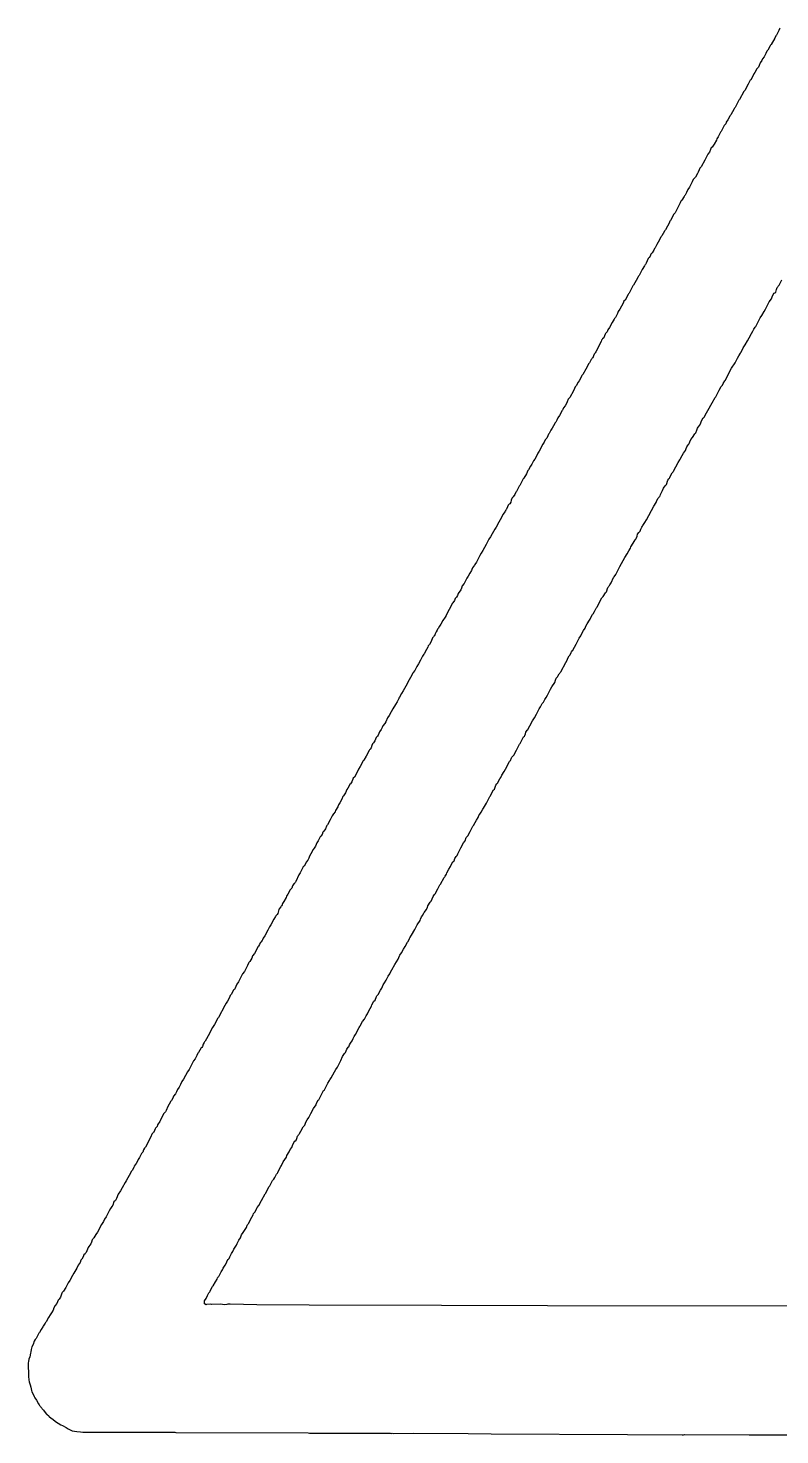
# Model space of a CAD drawing. Header units: inches. Extents: x 0 to 5379, y 0 to 5429.
# Drawn here: x 172.61 to 176.17, y 90.75 to 97.42 of the extents above; entities that cross this region are included whole.
import ezdxf

# ---------------------------------------------------------------- set-up
doc = ezdxf.new("R2010")
doc.units = ezdxf.units.IN
doc.layers.add('Bottom Overlay', color=54, linetype='Continuous')

msp = doc.modelspace()

# ---------------------------------------------------------------- linework, layer by layer
at = {"layer": 'Bottom Overlay'}
for p, q in [((176.149, 97.3702), (176.1327, 97.3408)), ((176.1539, 97.3817), (176.149, 97.3702)), ((176.1572, 97.3849), (176.1539, 97.3817)), ((176.1686, 97.4062), (176.1572, 97.3849)), ((176.1719, 97.4143), (176.1686, 97.4062)), ((176.1752, 97.4176), (176.1719, 97.4143)), ((176.1065, 97.2967), (176.0984, 97.282)), ((176.1114, 97.3081), (176.1065, 97.2967)), ((176.1163, 97.313), (176.1114, 97.3081)), ((176.1278, 97.3343), (176.1163, 97.313)), ((176.1294, 97.3376), (176.1278, 97.3343)), ((176.1327, 97.3408), (176.1294, 97.3376)), ((176.0641, 97.2248), (176.0543, 97.2068)), ((176.0722, 97.233), (176.0641, 97.2248)), ((176.0755, 97.2412), (176.0722, 97.233)), ((176.0804, 97.2526), (176.0755, 97.2412)), ((176.0886, 97.264), (176.0804, 97.2526)), ((176.0918, 97.2722), (176.0886, 97.264)), ((176.0984, 97.282), (176.0918, 97.2722)), ((176.0314, 97.1676), (176.0232, 97.1529)), ((176.033, 97.1709), (176.0314, 97.1676)), ((176.0355, 97.1734), (176.033, 97.1709)), ((176.0436, 97.1864), (176.0355, 97.1734)), ((176.0494, 97.2019), (176.0436, 97.1864)), ((176.0543, 97.2068), (176.0494, 97.2019)), ((176.002, 97.117), (175.9824, 97.0794)), ((176.0069, 97.1219), (176.002, 97.117)), ((176.0232, 97.1529), (176.0069, 97.1219)), ((175.9562, 97.0353), (175.9415, 97.0075)), ((175.9579, 97.0386), (175.9562, 97.0353)), ((175.9611, 97.0418), (175.9579, 97.0386)), ((175.9775, 97.0729), (175.9611, 97.0418)), ((175.9791, 97.0761), (175.9775, 97.0729)), ((175.9824, 97.0794), (175.9791, 97.0761)), ((175.9097, 96.9561), (175.8958, 96.9275)), ((175.917, 96.965), (175.9097, 96.9561)), ((175.9187, 96.9716), (175.917, 96.965)), ((175.9268, 96.983), (175.9187, 96.9716)), ((175.9366, 97.001), (175.9268, 96.983)), ((175.9383, 97.0043), (175.9366, 97.001)), ((175.9415, 97.0075), (175.9383, 97.0043)), ((175.8745, 96.8932), (175.8729, 96.8866)), ((175.8811, 96.903), (175.8745, 96.8932)), ((175.8925, 96.9242), (175.8811, 96.903)), ((175.8958, 96.9275), (175.8925, 96.9242)), ((175.8402, 96.8294), (175.8329, 96.8204)), ((175.8451, 96.8425), (175.8402, 96.8294)), ((175.8468, 96.8474), (175.8451, 96.8425)), ((175.8484, 96.8507), (175.8468, 96.8474)), ((175.8533, 96.8539), (175.8484, 96.8507)), ((175.8615, 96.8686), (175.8533, 96.8539)), ((175.8729, 96.8866), (175.8615, 96.8686)), ((175.801, 96.7608), (175.7945, 96.7543)), ((175.8174, 96.7919), (175.801, 96.7608)), ((175.8329, 96.8204), (175.8174, 96.7919)), ((175.7585, 96.6889), (175.7455, 96.6644)), ((175.7634, 96.7004), (175.7585, 96.6889)), ((175.7651, 96.7036), (175.7634, 96.7004)), ((175.7732, 96.7118), (175.7651, 96.7036)), ((175.783, 96.7298), (175.7732, 96.7118)), ((175.7871, 96.7355), (175.783, 96.7298)), ((175.7912, 96.7461), (175.7871, 96.7355)), ((175.7945, 96.7543), (175.7912, 96.7461)), ((175.721, 96.6236), (175.7193, 96.6203)), ((175.7242, 96.6268), (175.721, 96.6236)), ((175.7308, 96.6383), (175.7242, 96.6268)), ((175.7357, 96.6497), (175.7308, 96.6383)), ((175.7373, 96.653), (175.7357, 96.6497)), ((175.7455, 96.6644), (175.7373, 96.653)), ((175.6899, 96.568), (175.6769, 96.5435)), ((175.7014, 96.5893), (175.6899, 96.568)), ((175.7046, 96.5974), (175.7014, 96.5893)), ((175.7095, 96.6023), (175.7046, 96.5974)), ((175.7193, 96.6203), (175.7095, 96.6023)), ((175.6491, 96.4945), (175.6409, 96.4798)), ((175.6523, 96.5027), (175.6491, 96.4945)), ((175.6556, 96.5059), (175.6523, 96.5027)), ((175.6719, 96.537), (175.6556, 96.5059)), ((175.6736, 96.5402), (175.6719, 96.537)), ((175.6769, 96.5435), (175.6736, 96.5402)), ((175.6099, 96.4275), (175.5968, 96.403)), ((175.6115, 96.4308), (175.6099, 96.4275)), ((175.6148, 96.434), (175.6115, 96.4308)), ((175.6262, 96.4553), (175.6148, 96.434)), ((175.6278, 96.4586), (175.6262, 96.4553)), ((175.6311, 96.4618), (175.6278, 96.4586)), ((175.6409, 96.4798), (175.6311, 96.4618)), ((175.5756, 96.3654), (175.569, 96.354)), ((175.5788, 96.3736), (175.5756, 96.3654)), ((175.5821, 96.3769), (175.5788, 96.3736)), ((175.5837, 96.3801), (175.5821, 96.3769)), ((175.5862, 96.3826), (175.5837, 96.3801)), ((175.5903, 96.3932), (175.5862, 96.3826)), ((175.5968, 96.403), (175.5903, 96.3932)), ((175.5314, 96.2919), (175.5216, 96.2739)), ((175.5331, 96.2952), (175.5314, 96.2919)), ((175.5363, 96.2984), (175.5331, 96.2952)), ((175.538, 96.3017), (175.5363, 96.2984)), ((175.5404, 96.3042), (175.538, 96.3017)), ((175.5445, 96.3148), (175.5404, 96.3042)), ((175.5494, 96.3262), (175.5445, 96.3148)), ((175.5543, 96.3311), (175.5494, 96.3262)), ((175.5584, 96.3368), (175.5543, 96.3311)), ((175.5625, 96.3475), (175.5584, 96.3368)), ((175.569, 96.354), (175.5625, 96.3475)), ((175.4922, 96.2217), (175.4808, 96.2004)), ((175.502, 96.2396), (175.4922, 96.2217)), ((175.5037, 96.2429), (175.502, 96.2396)), ((175.5069, 96.2462), (175.5037, 96.2429)), ((175.5216, 96.2739), (175.5069, 96.2462)), ((176.1703, 96.2004), (176.1833, 96.2249)), ((175.4547, 96.1563), (175.4399, 96.1285)), ((175.4563, 96.1596), (175.4547, 96.1563)), ((175.4596, 96.1628), (175.4563, 96.1596)), ((175.4759, 96.1939), (175.4596, 96.1628)), ((175.4775, 96.1971), (175.4759, 96.1939)), ((175.4808, 96.2004), (175.4775, 96.1971)), ((176.1376, 96.1449), (176.1417, 96.1555)), ((176.1417, 96.1555), (176.1466, 96.162)), ((176.1466, 96.162), (176.1498, 96.1637)), ((176.1498, 96.1637), (176.1539, 96.1677)), ((176.1539, 96.1677), (176.1572, 96.1792)), ((176.1572, 96.1792), (176.1613, 96.1898)), ((176.1613, 96.1898), (176.1637, 96.1922)), ((176.1637, 96.1922), (176.1654, 96.1955)), ((176.1654, 96.1955), (176.1703, 96.2004)), ((175.4318, 96.1155), (175.4154, 96.086)), ((175.435, 96.1236), (175.4318, 96.1155)), ((175.4399, 96.1285), (175.435, 96.1236)), ((176.1049, 96.086), (176.1229, 96.1204)), ((176.1229, 96.1204), (176.1335, 96.1359)), ((176.1335, 96.1359), (176.1376, 96.1449)), ((175.3795, 96.024), (175.3664, 95.9995)), ((175.3877, 96.0387), (175.3795, 96.024)), ((175.3893, 96.0419), (175.3877, 96.0387)), ((175.3942, 96.0468), (175.3893, 96.0419)), ((175.3999, 96.0558), (175.3942, 96.0468)), ((175.404, 96.0664), (175.3999, 96.0558)), ((175.4073, 96.0746), (175.404, 96.0664)), ((175.4154, 96.086), (175.4073, 96.0746)), ((176.0608, 96.0076), (176.0804, 96.0452)), ((176.0804, 96.0452), (176.0886, 96.0566)), ((176.0886, 96.0566), (176.0984, 96.0746)), ((176.0984, 96.0746), (176.1049, 96.086)), ((175.3427, 95.9594), (175.3395, 95.9513)), ((175.3452, 95.9684), (175.3427, 95.9594)), ((175.3476, 95.9709), (175.3452, 95.9684)), ((175.355, 95.9798), (175.3476, 95.9709)), ((175.3583, 95.988), (175.355, 95.9798)), ((175.3664, 95.9995), (175.3583, 95.988)), ((176.0281, 95.9504), (176.0396, 95.9717)), ((176.0396, 95.9717), (176.0461, 95.9815)), ((176.0461, 95.9815), (176.0502, 95.9921)), ((176.0502, 95.9921), (176.0567, 96.0019)), ((176.0567, 96.0019), (176.0592, 96.0044)), ((176.0592, 96.0044), (176.0608, 96.0076)), ((175.3272, 95.9325), (175.3011, 95.8835)), ((175.3288, 95.939), (175.3272, 95.9325)), ((175.3321, 95.9423), (175.3288, 95.939)), ((175.3337, 95.9455), (175.3321, 95.9423)), ((175.3395, 95.9513), (175.3337, 95.9455)), ((175.9889, 95.8818), (175.9954, 95.8916)), ((175.9954, 95.8916), (176.0003, 95.9031)), ((176.0003, 95.9031), (176.0085, 95.9178)), ((176.0085, 95.9178), (176.02, 95.9357)), ((176.02, 95.9357), (176.0281, 95.9504)), ((175.2684, 95.8295), (175.2537, 95.8018)), ((175.2717, 95.8328), (175.2684, 95.8295)), ((175.2782, 95.8442), (175.2717, 95.8328)), ((175.2798, 95.8475), (175.2782, 95.8442)), ((175.2831, 95.8508), (175.2798, 95.8475)), ((175.2847, 95.854), (175.2831, 95.8508)), ((175.2872, 95.8565), (175.2847, 95.854)), ((175.2905, 95.8647), (175.2872, 95.8565)), ((175.2929, 95.8737), (175.2905, 95.8647)), ((175.2962, 95.8769), (175.2929, 95.8737)), ((175.2978, 95.8802), (175.2962, 95.8769)), ((175.3011, 95.8835), (175.2978, 95.8802)), ((175.9448, 95.8067), (175.9611, 95.8328)), ((175.9611, 95.8328), (175.9628, 95.8361)), ((175.9628, 95.8361), (175.9726, 95.854)), ((175.9726, 95.854), (175.9791, 95.8655)), ((175.9791, 95.8655), (175.9873, 95.8786)), ((175.9873, 95.8786), (175.9889, 95.8818)), ((175.2292, 95.7576), (175.2226, 95.7462)), ((175.2341, 95.7691), (175.2292, 95.7576)), ((175.2357, 95.7724), (175.2341, 95.7691)), ((175.2406, 95.7773), (175.2357, 95.7724)), ((175.2537, 95.8018), (175.2406, 95.7773)), ((175.9154, 95.7495), (175.9219, 95.7642)), ((175.9219, 95.7642), (175.9448, 95.8067)), ((175.1957, 95.6996), (175.1777, 95.6686)), ((175.1998, 95.7103), (175.1957, 95.6996)), ((175.203, 95.7184), (175.1998, 95.7103)), ((175.2079, 95.7233), (175.203, 95.7184)), ((175.2177, 95.7413), (175.2079, 95.7233)), ((175.2226, 95.7462), (175.2177, 95.7413)), ((175.8696, 95.6711), (175.886, 95.7021)), ((175.886, 95.7021), (175.8958, 95.7201)), ((175.8958, 95.7201), (175.9023, 95.7266)), ((175.9023, 95.7266), (175.9056, 95.7348)), ((175.9056, 95.7348), (175.9121, 95.7462)), ((175.9121, 95.7462), (175.9154, 95.7495)), ((175.1557, 95.6286), (175.1491, 95.6188)), ((175.1622, 95.64), (175.1557, 95.6286)), ((175.1655, 95.6482), (175.1622, 95.64)), ((175.1704, 95.6596), (175.1655, 95.6482)), ((175.1736, 95.6629), (175.1704, 95.6596)), ((175.1777, 95.6686), (175.1736, 95.6629)), ((175.8386, 95.6171), (175.8468, 95.6318)), ((175.8468, 95.6318), (175.8533, 95.6433)), ((175.8533, 95.6433), (175.8664, 95.6678)), ((175.8664, 95.6678), (175.8696, 95.6711)), ((175.1173, 95.5608), (175.1115, 95.5518)), ((175.1214, 95.5714), (175.1173, 95.5608)), ((175.1295, 95.5828), (175.1214, 95.5714)), ((175.1393, 95.6008), (175.1295, 95.5828)), ((175.141, 95.6041), (175.1393, 95.6008)), ((175.1442, 95.6073), (175.141, 95.6041)), ((175.1459, 95.6106), (175.1442, 95.6073)), ((175.1491, 95.6188), (175.1459, 95.6106)), ((175.7994, 95.5485), (175.8027, 95.5567)), ((175.8027, 95.5567), (175.8108, 95.5714)), ((175.8108, 95.5714), (175.8141, 95.5747)), ((175.8141, 95.5747), (175.8157, 95.5779)), ((175.8157, 95.5779), (175.8255, 95.5959)), ((175.8255, 95.5959), (175.8321, 95.6057)), ((175.8321, 95.6057), (175.8386, 95.6171)), ((175.0772, 95.4946), (175.074, 95.4864)), ((175.0805, 95.4979), (175.0772, 95.4946)), ((175.0887, 95.5126), (175.0805, 95.4979)), ((175.0952, 95.5224), (175.0887, 95.5126)), ((175.1017, 95.5338), (175.0952, 95.5224)), ((175.1083, 95.5485), (175.1017, 95.5338)), ((175.1115, 95.5518), (175.1083, 95.5485)), ((175.7602, 95.4783), (175.77, 95.4962)), ((175.77, 95.4962), (175.7749, 95.5011)), ((175.7749, 95.5011), (175.7798, 95.5126)), ((175.7798, 95.5126), (175.7839, 95.5232)), ((175.7839, 95.5232), (175.7904, 95.533)), ((175.7904, 95.533), (175.7945, 95.5371)), ((175.7945, 95.5371), (175.7994, 95.5485)), ((175.0503, 95.4464), (175.0331, 95.4145)), ((175.0568, 95.4562), (175.0503, 95.4464)), ((175.0609, 95.4668), (175.0568, 95.4562)), ((175.0699, 95.4758), (175.0609, 95.4668)), ((175.074, 95.4864), (175.0699, 95.4758)), ((175.7259, 95.4162), (175.73, 95.4268)), ((175.73, 95.4268), (175.7332, 95.435)), ((175.7332, 95.435), (175.7389, 95.444)), ((175.7389, 95.444), (175.7422, 95.4472)), ((175.7422, 95.4472), (175.7438, 95.4505)), ((175.7438, 95.4505), (175.7471, 95.4587)), ((175.7471, 95.4587), (175.7512, 95.4693)), ((175.7512, 95.4693), (175.7602, 95.4783)), ((175.007, 95.3672), (174.9988, 95.3525)), ((175.0119, 95.3753), (175.007, 95.3672)), ((175.0233, 95.3966), (175.0119, 95.3753)), ((175.0266, 95.4047), (175.0233, 95.3966)), ((175.0331, 95.4145), (175.0266, 95.4047)), ((175.6703, 95.3198), (175.6916, 95.3606)), ((175.6916, 95.3606), (175.6997, 95.3721)), ((175.6997, 95.3721), (175.7014, 95.3753)), ((175.7014, 95.3753), (175.7112, 95.3933)), ((175.7112, 95.3933), (175.7177, 95.4047)), ((175.7177, 95.4047), (175.7259, 95.4162)), ((174.9727, 95.3067), (174.9612, 95.2855)), ((174.9792, 95.3214), (174.9727, 95.3067)), ((174.9825, 95.3247), (174.9792, 95.3214)), ((174.9923, 95.3427), (174.9825, 95.3247)), ((174.9988, 95.3525), (174.9923, 95.3427)), ((175.6507, 95.2855), (175.6523, 95.2887)), ((175.6523, 95.2887), (175.6556, 95.2969)), ((175.6556, 95.2969), (175.6638, 95.3116)), ((175.6638, 95.3116), (175.6687, 95.3165)), ((175.6687, 95.3165), (175.6703, 95.3198)), ((174.9253, 95.2234), (174.922, 95.2201)), ((174.9367, 95.2446), (174.9253, 95.2234)), ((174.9384, 95.2479), (174.9367, 95.2446)), ((174.9416, 95.2512), (174.9384, 95.2479)), ((174.9563, 95.2789), (174.9416, 95.2512)), ((174.958, 95.2822), (174.9563, 95.2789)), ((174.9612, 95.2855), (174.958, 95.2822)), ((175.6082, 95.2087), (175.618, 95.2267)), ((175.618, 95.2267), (175.6229, 95.2381)), ((175.6229, 95.2381), (175.6295, 95.2495)), ((175.6295, 95.2495), (175.636, 95.2561)), ((175.636, 95.2561), (175.6434, 95.2765)), ((175.6434, 95.2765), (175.6474, 95.2822)), ((175.6474, 95.2822), (175.6507, 95.2855)), ((174.8861, 95.158), (174.8828, 95.1499)), ((174.8902, 95.1621), (174.8861, 95.158)), ((174.8934, 95.1638), (174.8902, 95.1621)), ((174.8983, 95.1719), (174.8934, 95.1638)), ((174.9008, 95.1809), (174.8983, 95.1719)), ((174.9041, 95.1891), (174.9008, 95.1809)), ((174.9057, 95.1923), (174.9041, 95.1891)), ((174.9106, 95.1972), (174.9057, 95.1923)), ((174.9171, 95.2087), (174.9106, 95.1972)), ((174.922, 95.2201), (174.9171, 95.2087)), ((175.5756, 95.1531), (175.587, 95.1711)), ((175.587, 95.1711), (175.5903, 95.1793)), ((175.5903, 95.1793), (175.5968, 95.1907)), ((175.5968, 95.1907), (175.6017, 95.1956)), ((175.6017, 95.1956), (175.6033, 95.1989)), ((175.6033, 95.1989), (175.6066, 95.2022)), ((175.6066, 95.2022), (175.6082, 95.2087)), ((174.8632, 95.1156), (174.8485, 95.0878)), ((174.8697, 95.127), (174.8632, 95.1156)), ((174.8714, 95.1303), (174.8697, 95.127)), ((174.8746, 95.1335), (174.8714, 95.1303)), ((174.8763, 95.1368), (174.8746, 95.1335)), ((174.8787, 95.1393), (174.8763, 95.1368)), ((174.8828, 95.1499), (174.8787, 95.1393)), ((175.5412, 95.0878), (175.5756, 95.1531)), ((174.8109, 95.0224), (174.8028, 95.0077)), ((174.8224, 95.0437), (174.8109, 95.0224)), ((174.8289, 95.0535), (174.8224, 95.0437)), ((174.842, 95.078), (174.8289, 95.0535)), ((174.8485, 95.0878), (174.842, 95.078)), ((175.4996, 95.02), (175.5053, 95.029)), ((175.5053, 95.029), (175.5118, 95.0355)), ((175.5118, 95.0355), (175.5151, 95.0437)), ((175.5151, 95.0437), (175.5192, 95.0543)), ((175.5192, 95.0543), (175.5233, 95.0584)), ((175.5233, 95.0584), (175.5249, 95.0616)), ((175.5249, 95.0616), (175.5331, 95.0763)), ((175.5331, 95.0763), (175.5412, 95.0878)), ((174.7815, 94.9718), (174.7668, 94.944)), ((174.7946, 94.9963), (174.7815, 94.9718)), ((174.8028, 95.0077), (174.7946, 94.9963)), ((175.4661, 94.9538), (175.4677, 94.9603)), ((175.4677, 94.9603), (175.4792, 94.9783)), ((175.4792, 94.9783), (175.4873, 94.993)), ((175.4873, 94.993), (175.4906, 94.9963)), ((175.4906, 94.9963), (175.4922, 94.9996)), ((175.4922, 94.9996), (175.4971, 95.011)), ((175.4971, 95.011), (175.4996, 95.02)), ((174.7521, 94.9195), (174.7358, 94.8885)), ((174.7586, 94.9309), (174.7521, 94.9195)), ((174.7668, 94.944), (174.7586, 94.9309)), ((175.4154, 94.8672), (175.4383, 94.9097)), ((175.4383, 94.9097), (175.4498, 94.9277)), ((175.4498, 94.9277), (175.4579, 94.9424)), ((175.4579, 94.9424), (175.4661, 94.9538)), ((174.7047, 94.8362), (174.6966, 94.8215)), ((174.7129, 94.8492), (174.7047, 94.8362)), ((174.7145, 94.8525), (174.7129, 94.8492)), ((174.7178, 94.8607), (174.7145, 94.8525)), ((174.726, 94.8738), (174.7178, 94.8607)), ((174.7276, 94.877), (174.726, 94.8738)), ((174.7358, 94.8885), (174.7276, 94.877)), ((175.3877, 94.8182), (175.3958, 94.8296)), ((175.3958, 94.8296), (175.4154, 94.8672)), ((174.6614, 94.7569), (174.6492, 94.7398)), ((174.6647, 94.7651), (174.6614, 94.7569)), ((174.6688, 94.7757), (174.6647, 94.7651)), ((174.677, 94.7872), (174.6688, 94.7757)), ((174.6884, 94.8084), (174.677, 94.7872)), ((174.69, 94.8117), (174.6884, 94.8084)), ((174.6966, 94.8215), (174.69, 94.8117)), ((175.3517, 94.7479), (175.3591, 94.7684)), ((175.3591, 94.7684), (175.3615, 94.7708)), ((175.3615, 94.7708), (175.3632, 94.7741)), ((175.3632, 94.7741), (175.3664, 94.7774)), ((175.3664, 94.7774), (175.3681, 94.7806)), ((175.3681, 94.7806), (175.3746, 94.7904)), ((175.3746, 94.7904), (175.386, 94.8149)), ((175.386, 94.8149), (175.3877, 94.8182)), ((174.6214, 94.6924), (174.6165, 94.681)), ((174.6247, 94.6957), (174.6214, 94.6924)), ((174.6312, 94.7071), (174.6247, 94.6957)), ((174.6345, 94.7153), (174.6312, 94.7071)), ((174.641, 94.7218), (174.6345, 94.7153)), ((174.6467, 94.7308), (174.641, 94.7218)), ((174.6492, 94.7398), (174.6467, 94.7308)), ((175.3076, 94.6761), (175.3305, 94.7185)), ((175.3305, 94.7185), (175.337, 94.7251)), ((175.337, 94.7251), (175.3468, 94.743)), ((175.3468, 94.743), (175.3517, 94.7479)), ((174.5871, 94.627), (174.5773, 94.6123)), ((174.592, 94.6352), (174.5871, 94.627)), ((174.6002, 94.6532), (174.592, 94.6352)), ((174.6067, 94.663), (174.6002, 94.6532)), ((174.6165, 94.681), (174.6067, 94.663)), ((175.2749, 94.6172), (175.2782, 94.6254)), ((175.2782, 94.6254), (175.2864, 94.6401)), ((175.2864, 94.6401), (175.2896, 94.6434)), ((175.2896, 94.6434), (175.2945, 94.6548)), ((175.2945, 94.6548), (175.3027, 94.6695)), ((175.3027, 94.6695), (175.306, 94.6728)), ((175.306, 94.6728), (175.3076, 94.6761)), ((174.5446, 94.5584), (174.5405, 94.5478)), ((174.5495, 94.5666), (174.5446, 94.5584)), ((174.5511, 94.5699), (174.5495, 94.5666)), ((174.5544, 94.5731), (174.5511, 94.5699)), ((174.561, 94.5846), (174.5544, 94.5731)), ((174.5675, 94.5944), (174.561, 94.5846)), ((174.5773, 94.6123), (174.5675, 94.5944)), ((175.2341, 94.547), (175.2439, 94.565)), ((175.2439, 94.565), (175.2504, 94.5748)), ((175.2504, 94.5748), (175.2545, 94.5854)), ((175.2545, 94.5854), (175.261, 94.5952)), ((175.261, 94.5952), (175.2717, 94.614)), ((175.2717, 94.614), (175.2749, 94.6172)), ((174.507, 94.4914), (174.5054, 94.4849)), ((174.5136, 94.498), (174.507, 94.4914)), ((174.5217, 94.5127), (174.5136, 94.498)), ((174.5283, 94.529), (174.5217, 94.5127)), ((174.5332, 94.5339), (174.5283, 94.529)), ((174.5348, 94.5372), (174.5332, 94.5339)), ((174.5373, 94.5396), (174.5348, 94.5372)), ((174.5405, 94.5478), (174.5373, 94.5396)), ((175.1998, 94.4849), (175.2079, 94.4996)), ((175.2079, 94.4996), (175.2226, 94.5274)), ((175.2226, 94.5274), (175.2308, 94.5388)), ((175.2308, 94.5388), (175.2341, 94.547)), ((174.4711, 94.4245), (174.4613, 94.4065)), ((174.4801, 94.4432), (174.4711, 94.4245)), ((174.4874, 94.4522), (174.4801, 94.4432)), ((174.4891, 94.4555), (174.4874, 94.4522)), ((174.4923, 94.4637), (174.4891, 94.4555)), ((174.4989, 94.4735), (174.4923, 94.4637)), ((174.5054, 94.4849), (174.4989, 94.4735)), ((175.1589, 94.413), (175.1655, 94.4245)), ((175.1655, 94.4245), (175.1687, 94.4326)), ((175.1687, 94.4326), (175.1753, 94.4441)), ((175.1753, 94.4441), (175.1802, 94.449)), ((175.1802, 94.449), (175.1851, 94.4604)), ((175.1851, 94.4604), (175.1867, 94.4637)), ((175.1867, 94.4637), (175.1908, 94.4694)), ((175.1908, 94.4694), (175.1932, 94.4702)), ((175.1932, 94.4702), (175.1949, 94.4735)), ((175.1949, 94.4735), (175.1998, 94.4849)), ((174.4351, 94.3624), (174.4237, 94.3411)), ((174.4368, 94.3656), (174.4351, 94.3624)), ((174.4433, 94.3754), (174.4368, 94.3656)), ((174.4515, 94.3901), (174.4433, 94.3754)), ((174.4531, 94.3934), (174.4515, 94.3901)), ((174.4613, 94.4065), (174.4531, 94.3934)), ((175.1214, 94.3477), (175.1279, 94.3591)), ((175.1279, 94.3591), (175.1312, 94.3624)), ((175.1312, 94.3624), (175.1328, 94.3656)), ((175.1328, 94.3656), (175.1361, 94.3689)), ((175.1361, 94.3689), (175.1589, 94.413)), ((174.4008, 94.3003), (174.3894, 94.279)), ((174.4172, 94.3313), (174.4008, 94.3003)), ((174.4237, 94.3411), (174.4172, 94.3313)), ((175.087, 94.2856), (175.0936, 94.297)), ((175.0936, 94.297), (175.1067, 94.3183)), ((175.1067, 94.3183), (175.1099, 94.3297)), ((175.1099, 94.3297), (175.1132, 94.3379)), ((175.1132, 94.3379), (175.1197, 94.3444)), ((175.1197, 94.3444), (175.1214, 94.3477)), ((174.36, 94.2268), (174.3518, 94.2137)), ((174.3682, 94.2415), (174.36, 94.2268)), ((174.3714, 94.248), (174.3682, 94.2431)), ((174.3682, 94.2431), (174.3682, 94.2415)), ((174.3812, 94.266), (174.3714, 94.248)), ((174.3894, 94.279), (174.3812, 94.266)), ((175.0478, 94.2186), (175.0544, 94.2251)), ((175.0544, 94.2251), (175.0593, 94.2382)), ((175.0593, 94.2382), (175.0666, 94.2472)), ((175.0666, 94.2472), (175.0723, 94.2578)), ((175.0723, 94.2578), (175.087, 94.2856)), ((174.3224, 94.1614), (174.3142, 94.15)), ((174.3322, 94.1794), (174.3224, 94.1614)), ((174.3404, 94.1925), (174.3322, 94.1794)), ((174.3518, 94.2137), (174.3404, 94.1925)), ((175.0103, 94.15), (175.0201, 94.1679)), ((175.0201, 94.1679), (175.0331, 94.1925)), ((175.0331, 94.1925), (175.0397, 94.2023)), ((175.0397, 94.2023), (175.0437, 94.2129)), ((175.0437, 94.2129), (175.0478, 94.2186)), ((174.2848, 94.0961), (174.2767, 94.0846)), ((174.2897, 94.1042), (174.2848, 94.0961)), ((174.293, 94.1124), (174.2897, 94.1042)), ((174.3012, 94.1238), (174.293, 94.1124)), ((174.3061, 94.132), (174.3012, 94.1238)), ((174.3142, 94.15), (174.3061, 94.132)), ((174.9694, 94.083), (174.9768, 94.092)), ((174.9768, 94.092), (174.9792, 94.0944)), ((174.9792, 94.0944), (174.9808, 94.0977)), ((174.9808, 94.0977), (174.989, 94.1124)), ((174.989, 94.1124), (175.0021, 94.1369)), ((175.0021, 94.1369), (175.0103, 94.15)), ((174.244, 94.0274), (174.2407, 94.0193)), ((174.2489, 94.0323), (174.244, 94.0274)), ((174.2546, 94.0413), (174.2489, 94.0323)), ((174.2603, 94.0568), (174.2546, 94.0413)), ((174.2669, 94.0634), (174.2603, 94.0568)), ((174.271, 94.0691), (174.2669, 94.0634)), ((174.2767, 94.0846), (174.271, 94.0691)), ((174.9253, 93.998), (174.94, 94.0258)), ((174.94, 94.0258), (174.9433, 94.0291)), ((174.9433, 94.0291), (174.9596, 94.0601)), ((174.9596, 94.0601), (174.9629, 94.0634)), ((174.9629, 94.0634), (174.9645, 94.0666)), ((174.9645, 94.0666), (174.9678, 94.0748)), ((174.9678, 94.0748), (174.9694, 94.083)), ((174.2129, 93.9686), (174.2031, 93.9506)), ((174.2277, 93.9964), (174.2129, 93.9686)), ((174.2293, 93.9997), (174.2277, 93.9964)), ((174.2326, 94.0029), (174.2293, 93.9997)), ((174.2366, 94.0086), (174.2326, 94.0029)), ((174.2407, 94.0193), (174.2366, 94.0086)), ((174.8975, 93.949), (174.9024, 93.9604)), ((174.9024, 93.9604), (174.9041, 93.9637)), ((174.9041, 93.9637), (174.9122, 93.9719)), ((174.9122, 93.9719), (174.9139, 93.9752)), ((174.9139, 93.9752), (174.9171, 93.9833)), ((174.9171, 93.9833), (174.9253, 93.998)), ((174.1754, 93.9049), (174.1672, 93.8869)), ((174.177, 93.9082), (174.1754, 93.9049)), ((174.1852, 93.9196), (174.177, 93.9082)), ((174.1999, 93.9474), (174.1852, 93.9196)), ((174.2031, 93.9506), (174.1999, 93.9474)), ((174.8567, 93.8788), (174.8665, 93.8967)), ((174.8665, 93.8967), (174.873, 93.9082)), ((174.873, 93.9082), (174.8812, 93.9212)), ((174.8812, 93.9212), (174.8845, 93.9294)), ((174.8845, 93.9294), (174.8926, 93.9441)), ((174.8926, 93.9441), (174.8975, 93.949)), ((174.1329, 93.8281), (174.1264, 93.8167)), ((174.1362, 93.8363), (174.1329, 93.8281)), ((174.1386, 93.8387), (174.1362, 93.8363)), ((174.146, 93.8477), (174.1386, 93.8387)), ((174.1525, 93.8641), (174.146, 93.8477)), ((174.1574, 93.869), (174.1525, 93.8641)), ((174.1672, 93.8869), (174.1574, 93.869)), ((174.824, 93.8216), (174.8281, 93.8322)), ((174.8281, 93.8322), (174.8322, 93.8379)), ((174.8322, 93.8379), (174.8371, 93.8428)), ((174.8371, 93.8428), (174.8403, 93.851)), ((174.8403, 93.851), (174.8469, 93.8624)), ((174.8469, 93.8624), (174.8518, 93.8673)), ((174.8518, 93.8673), (174.8567, 93.8788)), ((174.0986, 93.766), (174.0888, 93.7481)), ((174.1035, 93.7775), (174.0986, 93.766)), ((174.1068, 93.7807), (174.1035, 93.7775)), ((174.1149, 93.7954), (174.1068, 93.7807)), ((174.1215, 93.8118), (174.1149, 93.7954)), ((174.1264, 93.8167), (174.1215, 93.8118)), ((174.7832, 93.7464), (174.7995, 93.7775)), ((174.7995, 93.7775), (174.8028, 93.7807)), ((174.8028, 93.7807), (174.8093, 93.7954)), ((174.8093, 93.7954), (174.8175, 93.8101)), ((174.8175, 93.8101), (174.8207, 93.8134)), ((174.8207, 93.8134), (174.824, 93.8216)), ((174.0586, 93.6966), (174.0528, 93.686)), ((174.0659, 93.7056), (174.0586, 93.6966)), ((174.0675, 93.7121), (174.0659, 93.7056)), ((174.0798, 93.7293), (174.0675, 93.7121)), ((174.0822, 93.7383), (174.0798, 93.7293)), ((174.0888, 93.7481), (174.0822, 93.7383)), ((174.748, 93.6884), (174.7521, 93.6941)), ((174.7521, 93.6941), (174.7586, 93.7039)), ((174.7586, 93.7039), (174.7668, 93.7186)), ((174.7668, 93.7186), (174.7701, 93.7219)), ((174.7701, 93.7219), (174.7832, 93.7464)), ((174.0202, 93.6255), (174.0136, 93.6141)), ((174.0251, 93.637), (174.0202, 93.6255)), ((174.0267, 93.6402), (174.0251, 93.637)), ((174.03, 93.6435), (174.0267, 93.6402)), ((174.043, 93.668), (174.03, 93.6435)), ((174.0528, 93.686), (174.043, 93.668)), ((174.7064, 93.6124), (174.7194, 93.637)), ((174.7194, 93.637), (174.7227, 93.6402)), ((174.7227, 93.6402), (174.7292, 93.6549)), ((174.7292, 93.6549), (174.7358, 93.6664)), ((174.7358, 93.6664), (174.7439, 93.6778)), ((174.7439, 93.6778), (174.748, 93.6884)), ((173.9793, 93.5585), (173.9736, 93.543)), ((173.9858, 93.5683), (173.9793, 93.5585)), ((173.9956, 93.5863), (173.9858, 93.5683)), ((173.9989, 93.5896), (173.9956, 93.5863)), ((174.0046, 93.5986), (173.9989, 93.5896)), ((174.0087, 93.6092), (174.0046, 93.5986)), ((174.0136, 93.6141), (174.0087, 93.6092)), ((174.6623, 93.534), (174.6753, 93.5585)), ((174.6753, 93.5585), (174.6819, 93.5683)), ((174.6819, 93.5683), (174.6876, 93.5839)), ((174.6876, 93.5839), (174.6949, 93.5912)), ((174.6949, 93.5912), (174.7064, 93.6124)), ((173.945, 93.4948), (173.9417, 93.4866)), ((173.9515, 93.5062), (173.945, 93.4948)), ((173.963, 93.5275), (173.9515, 93.5062)), ((173.9671, 93.5332), (173.963, 93.5275)), ((173.9736, 93.543), (173.9671, 93.5332)), ((174.6337, 93.4842), (174.6402, 93.494)), ((174.6402, 93.494), (174.6443, 93.4981)), ((174.6443, 93.4981), (174.6475, 93.5062)), ((174.6475, 93.5062), (174.6623, 93.534)), ((173.9156, 93.4442), (173.9009, 93.4164)), ((173.9189, 93.4474), (173.9156, 93.4442)), ((173.9254, 93.4589), (173.9189, 93.4474)), ((173.9287, 93.467), (173.9254, 93.4589)), ((173.9377, 93.476), (173.9287, 93.467)), ((173.9417, 93.4866), (173.9377, 93.476)), ((174.5953, 93.4164), (174.6051, 93.4344)), ((174.6051, 93.4344), (174.6132, 93.4458)), ((174.6132, 93.4458), (174.619, 93.4613)), ((174.619, 93.4613), (174.6247, 93.467)), ((174.6247, 93.467), (174.6263, 93.4703)), ((174.6263, 93.4703), (174.6296, 93.4736)), ((174.6296, 93.4736), (174.6337, 93.4842)), ((173.8707, 93.3649), (173.8649, 93.3543)), ((173.8739, 93.3666), (173.8707, 93.3649)), ((173.8747, 93.369), (173.8739, 93.3666)), ((173.878, 93.3723), (173.8747, 93.369)), ((173.8796, 93.3755), (173.878, 93.3723)), ((173.8944, 93.4066), (173.8796, 93.3755)), ((173.9009, 93.4164), (173.8944, 93.4066)), ((174.5528, 93.3412), (174.5626, 93.3592)), ((174.5626, 93.3592), (174.5659, 93.3625)), ((174.5659, 93.3625), (174.5822, 93.3935)), ((174.5822, 93.3935), (174.5855, 93.3968)), ((174.5855, 93.3968), (174.5871, 93.4)), ((174.5871, 93.4), (174.5936, 93.4099)), ((174.5936, 93.4099), (174.5953, 93.4164)), ((173.8339, 93.2988), (173.8241, 93.2808)), ((173.8355, 93.3053), (173.8339, 93.2988)), ((173.8421, 93.3151), (173.8355, 93.3053)), ((173.8535, 93.3363), (173.8421, 93.3151)), ((173.8609, 93.3437), (173.8535, 93.3363)), ((173.8649, 93.3543), (173.8609, 93.3437)), ((174.5217, 93.2824), (174.5266, 93.2938)), ((174.5266, 93.2938), (174.5307, 93.3045)), ((174.5307, 93.3045), (174.5364, 93.3135)), ((174.5364, 93.3135), (174.5413, 93.3184)), ((174.5413, 93.3184), (174.5462, 93.3298)), ((174.5462, 93.3298), (174.5528, 93.3412)), ((173.7955, 93.2244), (173.7914, 93.2187)), ((173.7996, 93.2432), (173.7955, 93.2244)), ((173.802, 93.2457), (173.7996, 93.2432)), ((173.8094, 93.2546), (173.802, 93.2457)), ((173.811, 93.2579), (173.8094, 93.2546)), ((173.8135, 93.2604), (173.811, 93.2579)), ((173.8176, 93.271), (173.8135, 93.2604)), ((173.8241, 93.2808), (173.8176, 93.271)), ((174.4825, 93.2154), (174.4874, 93.2269)), ((174.4874, 93.2269), (174.4891, 93.2301)), ((174.4891, 93.2301), (174.4972, 93.2416)), ((174.4972, 93.2416), (174.5038, 93.2514)), ((174.5038, 93.2514), (174.5062, 93.2604)), ((174.5062, 93.2604), (174.516, 93.2767)), ((174.516, 93.2767), (174.5217, 93.2824)), ((173.7555, 93.1599), (173.7473, 93.1452)), ((173.762, 93.1697), (173.7555, 93.1599)), ((173.7767, 93.1975), (173.762, 93.1697)), ((173.7833, 93.2089), (173.7767, 93.1975)), ((173.7849, 93.2122), (173.7833, 93.2089)), ((173.7914, 93.2187), (173.7849, 93.2122)), ((174.4433, 93.1484), (174.4548, 93.1697)), ((174.4548, 93.1697), (174.4695, 93.1909)), ((174.4695, 93.1909), (174.4711, 93.1975)), ((174.4711, 93.1975), (174.4752, 93.2081)), ((174.4752, 93.2081), (174.4825, 93.2154)), ((173.7212, 93.0962), (173.7138, 93.0872)), ((173.7228, 93.0994), (173.7212, 93.0962)), ((173.7261, 93.1076), (173.7228, 93.0994)), ((173.7326, 93.1174), (173.7261, 93.1076)), ((173.7473, 93.1452), (173.7326, 93.1174)), ((174.409, 93.088), (174.4123, 93.0913)), ((174.4123, 93.0913), (174.4188, 93.106)), ((174.4188, 93.106), (174.4204, 93.1092)), ((174.4204, 93.1092), (174.4286, 93.1207)), ((174.4286, 93.1207), (174.4433, 93.1484)), ((173.6836, 93.0341), (173.6754, 93.0226)), ((173.6983, 93.0618), (173.6836, 93.0341)), ((173.6999, 93.0651), (173.6983, 93.0618)), ((173.7032, 93.0684), (173.6999, 93.0651)), ((173.7081, 93.0766), (173.7032, 93.0684)), ((173.7114, 93.0847), (173.7081, 93.0766)), ((173.7138, 93.0872), (173.7114, 93.0847)), ((174.3714, 93.0226), (174.3731, 93.0259)), ((174.3731, 93.0259), (174.3812, 93.0373)), ((174.3812, 93.0373), (174.391, 93.0553)), ((174.391, 93.0553), (174.3976, 93.0668)), ((174.3976, 93.0668), (174.409, 93.088)), ((173.6509, 92.9769), (173.6362, 92.9491)), ((173.6558, 92.9883), (173.6509, 92.9769)), ((173.6575, 92.9916), (173.6558, 92.9883)), ((173.6615, 92.9957), (173.6575, 92.9916)), ((173.6713, 93.012), (173.6615, 92.9957)), ((173.6754, 93.0226), (173.6713, 93.012)), ((174.329, 92.9458), (174.3355, 92.9573)), ((174.3355, 92.9573), (174.3486, 92.9818)), ((174.3486, 92.9818), (174.3649, 93.0079)), ((174.3649, 93.0079), (174.3714, 93.0226)), ((173.6084, 92.9001), (173.6003, 92.8887)), ((173.628, 92.9377), (173.6084, 92.9001)), ((173.6362, 92.9491), (173.628, 92.9377)), ((174.2938, 92.8862), (174.3004, 92.896)), ((174.3004, 92.896), (174.3077, 92.9083)), ((174.3077, 92.9083), (174.3175, 92.9262)), ((174.3175, 92.9262), (174.3257, 92.9377)), ((174.3257, 92.9377), (174.329, 92.9458)), ((173.566, 92.8266), (173.5562, 92.8086)), ((173.5692, 92.8347), (173.566, 92.8266)), ((173.5741, 92.8396), (173.5692, 92.8347)), ((173.5856, 92.8609), (173.5741, 92.8396)), ((173.5888, 92.8642), (173.5856, 92.8609)), ((173.5905, 92.8674), (173.5888, 92.8642)), ((173.5929, 92.8699), (173.5905, 92.8674)), ((173.5962, 92.878), (173.5929, 92.8699)), ((173.6003, 92.8887), (173.5962, 92.878)), ((174.2554, 92.8135), (174.262, 92.8298)), ((174.262, 92.8298), (174.2636, 92.8331)), ((174.2636, 92.8331), (174.2718, 92.8413)), ((174.2718, 92.8413), (174.275, 92.8495)), ((174.275, 92.8495), (174.2816, 92.8609)), ((174.2816, 92.8609), (174.2881, 92.8707)), ((174.2881, 92.8707), (174.2938, 92.8862)), ((173.5431, 92.7874), (173.5137, 92.7318)), ((173.5496, 92.7988), (173.5431, 92.7874)), ((173.5562, 92.8086), (173.5496, 92.7988)), ((174.2195, 92.7482), (174.2228, 92.7563)), ((174.2228, 92.7563), (174.2326, 92.7743)), ((174.2326, 92.7743), (174.2391, 92.7841)), ((174.2391, 92.7841), (174.2407, 92.7906)), ((174.2407, 92.7906), (174.2505, 92.8086)), ((174.2505, 92.8086), (174.2554, 92.8135)), ((173.4941, 92.6975), (173.4859, 92.6844)), ((173.5104, 92.7285), (173.4941, 92.6975)), ((173.5137, 92.7318), (173.5104, 92.7285)), ((174.1835, 92.6877), (174.1852, 92.691)), ((174.1852, 92.691), (174.1966, 92.7122)), ((174.1966, 92.7122), (174.2048, 92.7236)), ((174.2048, 92.7236), (174.2129, 92.7384)), ((174.2129, 92.7384), (174.2195, 92.7482)), ((173.4565, 92.6305), (173.45, 92.6191)), ((173.4647, 92.6436), (173.4565, 92.6305)), ((173.4859, 92.6844), (173.4647, 92.6436)), ((174.1476, 92.6207), (174.1517, 92.6313)), ((174.1517, 92.6313), (174.1566, 92.6411)), ((174.1566, 92.6411), (174.1623, 92.6501)), ((174.1623, 92.6501), (174.1803, 92.6844)), ((174.1803, 92.6844), (174.1835, 92.6877)), ((173.4156, 92.5619), (173.4107, 92.5505)), ((173.4189, 92.5652), (173.4156, 92.5619)), ((173.4312, 92.5872), (173.4189, 92.5652)), ((173.4344, 92.5889), (173.4312, 92.5872)), ((173.4377, 92.5938), (173.4344, 92.5889)), ((173.4418, 92.6044), (173.4377, 92.5938)), ((173.4451, 92.6126), (173.4418, 92.6044)), ((173.4467, 92.6158), (173.4451, 92.6126)), ((173.45, 92.6191), (173.4467, 92.6158)), ((174.1018, 92.5456), (174.11, 92.5603)), ((174.11, 92.5603), (174.1149, 92.5652)), ((174.1149, 92.5652), (174.1215, 92.5815)), ((174.1215, 92.5815), (174.1288, 92.5905)), ((174.1288, 92.5905), (174.1313, 92.5929)), ((174.1313, 92.5929), (174.1345, 92.6011)), ((174.1345, 92.6011), (174.1394, 92.6093)), ((174.1394, 92.6093), (174.1476, 92.6207)), ((173.3944, 92.5227), (173.3748, 92.4851)), ((173.396, 92.526), (173.3944, 92.5227)), ((173.4026, 92.5358), (173.396, 92.526)), ((173.4107, 92.5505), (173.4026, 92.5358)), ((174.0692, 92.4851), (174.0773, 92.4965)), ((174.0773, 92.4965), (174.0937, 92.5276)), ((174.0937, 92.5276), (174.1018, 92.5456)), ((173.3405, 92.4279), (173.334, 92.4132)), ((173.3487, 92.4394), (173.3405, 92.4279)), ((173.3666, 92.4737), (173.3487, 92.4394)), ((173.3748, 92.4851), (173.3666, 92.4737)), ((174.0316, 92.4198), (174.0398, 92.4328)), ((174.0398, 92.4328), (174.0414, 92.4361)), ((174.0414, 92.4361), (174.0479, 92.4459)), ((174.0479, 92.4459), (174.0626, 92.4737)), ((174.0626, 92.4737), (174.0692, 92.4851)), ((173.3013, 92.3577), (173.298, 92.3495)), ((173.3103, 92.3699), (173.3013, 92.3577)), ((173.3152, 92.3797), (173.3103, 92.3699)), ((173.3193, 92.3904), (173.3152, 92.3797)), ((173.3274, 92.4018), (173.3193, 92.3904)), ((173.334, 92.4132), (173.3274, 92.4018)), ((173.9891, 92.3413), (174.012, 92.3854)), ((174.012, 92.3854), (174.0153, 92.3887)), ((174.0153, 92.3887), (174.0316, 92.4198)), ((173.2662, 92.2899), (173.2637, 92.2874)), ((173.2735, 92.3103), (173.2662, 92.2899)), ((173.28, 92.3201), (173.2735, 92.3103)), ((173.2882, 92.3348), (173.28, 92.3201)), ((173.2915, 92.3381), (173.2882, 92.3348)), ((173.298, 92.3495), (173.2915, 92.3381)), ((173.9515, 92.276), (173.9646, 92.3005)), ((173.9646, 92.3005), (173.976, 92.3168)), ((173.976, 92.3168), (173.9785, 92.3258)), ((173.9785, 92.3258), (173.9867, 92.3389)), ((173.9867, 92.3389), (173.9891, 92.3413)), ((173.2359, 92.2384), (173.2245, 92.2221)), ((173.2376, 92.2417), (173.2359, 92.2384)), ((173.2474, 92.2629), (173.2376, 92.2417)), ((173.2555, 92.276), (173.2474, 92.2629)), ((173.2572, 92.2792), (173.2555, 92.276)), ((173.2621, 92.2842), (173.2572, 92.2792)), ((173.2637, 92.2874), (173.2621, 92.2842)), ((173.9221, 92.2204), (173.9278, 92.236)), ((173.9278, 92.236), (173.9344, 92.2458)), ((173.9344, 92.2458), (173.9417, 92.258)), ((173.9417, 92.258), (173.9515, 92.276)), ((173.1934, 92.1665), (173.1673, 92.1175)), ((173.1983, 92.178), (173.1934, 92.1665)), ((173.2033, 92.1829), (173.1983, 92.178)), ((173.2049, 92.1861), (173.2033, 92.1829)), ((173.2073, 92.1886), (173.2049, 92.1861)), ((173.2131, 92.2041), (173.2073, 92.1886)), ((173.2155, 92.2065), (173.2131, 92.2041)), ((173.2229, 92.2155), (173.2155, 92.2065)), ((173.2245, 92.2221), (173.2229, 92.2155)), ((173.8813, 92.1502), (173.8846, 92.1583)), ((173.8846, 92.1583), (173.8886, 92.169)), ((173.8886, 92.169), (173.8911, 92.1714)), ((173.8911, 92.1714), (173.8927, 92.1747)), ((173.8927, 92.1747), (173.896, 92.178)), ((173.896, 92.178), (173.8976, 92.1812)), ((173.8976, 92.1812), (173.9042, 92.1927)), ((173.9042, 92.1927), (173.9156, 92.2139)), ((173.9156, 92.2139), (173.9221, 92.2204)), ((173.1551, 92.0938), (173.1493, 92.0865)), ((173.1591, 92.1044), (173.1551, 92.0938)), ((173.1624, 92.1126), (173.1591, 92.1044)), ((173.1673, 92.1175), (173.1624, 92.1126)), ((173.8372, 92.0767), (173.8486, 92.0946)), ((173.8486, 92.0946), (173.8527, 92.1052)), ((173.8527, 92.1052), (173.8609, 92.1151)), ((173.8609, 92.1151), (173.8649, 92.124)), ((173.8649, 92.124), (173.8707, 92.1396)), ((173.8707, 92.1396), (173.8747, 92.1453)), ((173.8747, 92.1453), (173.8813, 92.1502)), ((173.115, 92.0276), (173.1134, 92.0211)), ((173.1232, 92.0391), (173.115, 92.0276)), ((173.1297, 92.0505), (173.1232, 92.0391)), ((173.133, 92.0587), (173.1297, 92.0505)), ((173.1395, 92.0685), (173.133, 92.0587)), ((173.1477, 92.0832), (173.1395, 92.0685)), ((173.1493, 92.0865), (173.1477, 92.0832)), ((173.8012, 92.0113), (173.8094, 92.026)), ((173.8094, 92.026), (173.8127, 92.0293)), ((173.8127, 92.0293), (173.8208, 92.0472)), ((173.8208, 92.0472), (173.8274, 92.0587)), ((173.8274, 92.0587), (173.8355, 92.0701)), ((173.8355, 92.0701), (173.8372, 92.0767)), ((173.0758, 91.9574), (173.0709, 91.9492)), ((173.084, 91.9721), (173.0758, 91.9574)), ((173.0905, 91.9819), (173.084, 91.9721)), ((173.102, 92.0031), (173.0905, 91.9819)), ((173.1052, 92.0064), (173.102, 92.0031)), ((173.1134, 92.0211), (173.1052, 92.0064)), ((173.7571, 91.9345), (173.7702, 91.959)), ((173.7702, 91.959), (173.7767, 91.9656)), ((173.7767, 91.9656), (173.78, 91.9737)), ((173.78, 91.9737), (173.7882, 91.9884)), ((173.7882, 91.9884), (173.7931, 91.9933)), ((173.7931, 91.9933), (173.7947, 91.9966)), ((173.7947, 91.9966), (173.8012, 92.0113)), ((173.039, 91.8945), (173.0309, 91.8732)), ((173.0497, 91.91), (173.039, 91.8945)), ((173.0578, 91.9247), (173.0497, 91.91)), ((173.0709, 91.9492), (173.0578, 91.9247)), ((173.7179, 91.8643), (173.7342, 91.8953)), ((173.7342, 91.8953), (173.7375, 91.8986)), ((173.7375, 91.8986), (173.7457, 91.9165)), ((173.7457, 91.9165), (173.7538, 91.9312)), ((173.7538, 91.9312), (173.7571, 91.9345)), ((173.0023, 91.8267), (172.9958, 91.8152)), ((173.0088, 91.8365), (173.0023, 91.8267)), ((173.0129, 91.8422), (173.0088, 91.8365)), ((173.0186, 91.8577), (173.0129, 91.8422)), ((173.0252, 91.8643), (173.0186, 91.8577)), ((173.0309, 91.8732), (173.0252, 91.8643)), ((173.6877, 91.8112), (173.695, 91.8283)), ((173.695, 91.8283), (173.6967, 91.8316)), ((173.6967, 91.8316), (173.7048, 91.8398)), ((173.7048, 91.8398), (173.7179, 91.8643)), ((172.9663, 91.7597), (172.9598, 91.7499)), ((172.9688, 91.7654), (172.9663, 91.7597)), ((172.9729, 91.776), (172.9688, 91.7654)), ((172.9811, 91.7875), (172.9729, 91.776)), ((172.9958, 91.8152), (172.9811, 91.7875)), ((173.6575, 91.7564), (173.664, 91.7711)), ((173.664, 91.7711), (173.6722, 91.7858)), ((173.6722, 91.7858), (173.6787, 91.7956)), ((173.6787, 91.7956), (173.6803, 91.8022)), ((173.6803, 91.8022), (173.6877, 91.8112)), ((172.932, 91.7025), (172.9239, 91.6878)), ((172.9402, 91.7139), (172.932, 91.7025)), ((172.9598, 91.7499), (172.9402, 91.7139)), ((173.6182, 91.6878), (173.6231, 91.7009)), ((173.6231, 91.7009), (173.6313, 91.7123)), ((173.6313, 91.7123), (173.6395, 91.727)), ((173.6395, 91.727), (173.646, 91.7368)), ((173.646, 91.7368), (173.6501, 91.7474)), ((173.6501, 91.7474), (173.6525, 91.7499)), ((173.6525, 91.7499), (173.6542, 91.7532)), ((173.6542, 91.7532), (173.6575, 91.7564)), ((172.8904, 91.6265), (172.8871, 91.6184)), ((172.8961, 91.6421), (172.8904, 91.6265)), ((172.9002, 91.6461), (172.8961, 91.6421)), ((172.9083, 91.6592), (172.9002, 91.6461)), ((172.9116, 91.6674), (172.9083, 91.6592)), ((172.9157, 91.678), (172.9116, 91.6674)), ((172.919, 91.6813), (172.9157, 91.678)), ((172.9206, 91.6845), (172.919, 91.6813)), ((172.9239, 91.6878), (172.9206, 91.6845)), ((173.5823, 91.6225), (173.5864, 91.6331)), ((173.5864, 91.6331), (173.5994, 91.6527)), ((173.5994, 91.6527), (173.6027, 91.6609)), ((173.6027, 91.6609), (173.6101, 91.6764)), ((173.6101, 91.6764), (173.6182, 91.6878)), ((172.8495, 91.5579), (172.8471, 91.5555)), ((172.8577, 91.571), (172.8495, 91.5579)), ((172.8618, 91.5816), (172.8577, 91.571)), ((172.8667, 91.5865), (172.8618, 91.5816)), ((172.8732, 91.5979), (172.8667, 91.5865)), ((172.8765, 91.6061), (172.8732, 91.5979)), ((172.8814, 91.611), (172.8765, 91.6061)), ((172.883, 91.6143), (172.8814, 91.611)), ((172.8871, 91.6184), (172.883, 91.6143)), ((173.5365, 91.544), (173.5447, 91.5587)), ((173.5447, 91.5587), (173.5513, 91.5685)), ((173.5513, 91.5685), (173.5553, 91.5792)), ((173.5553, 91.5792), (173.5594, 91.5849)), ((173.5594, 91.5849), (173.5643, 91.5898)), ((173.5643, 91.5898), (173.5676, 91.5979)), ((173.5676, 91.5979), (173.5758, 91.6127)), ((173.5758, 91.6127), (173.5823, 91.6225)), ((172.8226, 91.5097), (172.8095, 91.4852)), ((172.8291, 91.5195), (172.8226, 91.5097)), ((172.8422, 91.544), (172.8291, 91.5195)), ((172.8471, 91.5555), (172.8422, 91.544)), ((173.499, 91.4787), (173.5071, 91.4917)), ((173.5071, 91.4917), (173.5088, 91.4983)), ((173.5088, 91.4983), (173.512, 91.5016)), ((173.512, 91.5016), (173.5137, 91.5048)), ((173.5137, 91.5048), (173.5169, 91.5081)), ((173.5169, 91.5081), (173.5267, 91.5261)), ((173.5267, 91.5261), (173.5333, 91.5359)), ((173.5333, 91.5359), (173.5365, 91.544)), ((172.7719, 91.4248), (172.7687, 91.4166)), ((172.7736, 91.428), (172.7719, 91.4248)), ((172.7801, 91.4346), (172.7736, 91.428)), ((172.7899, 91.4525), (172.7801, 91.4346)), ((172.8013, 91.4738), (172.7899, 91.4525)), ((172.8095, 91.4852), (172.8013, 91.4738)), ((173.4614, 91.415), (173.4679, 91.4264)), ((173.4679, 91.4264), (173.4728, 91.4313)), ((173.4728, 91.4313), (173.4745, 91.4346)), ((173.4745, 91.4346), (173.4777, 91.4427)), ((173.4777, 91.4427), (173.4859, 91.4574)), ((173.4859, 91.4574), (173.4892, 91.4607)), ((173.4892, 91.4607), (173.499, 91.4787)), ((172.7401, 91.3668), (172.7343, 91.3561)), ((172.7474, 91.3757), (172.7401, 91.3668)), ((172.7539, 91.3921), (172.7474, 91.3757)), ((172.7589, 91.397), (172.7539, 91.3921)), ((172.7646, 91.406), (172.7589, 91.397)), ((172.7687, 91.4166), (172.7646, 91.406)), ((173.4467, 91.3888), (173.4549, 91.4003)), ((173.4475, 91.3749), (173.4467, 91.3888)), ((173.4557, 91.37), (173.4475, 91.3749)), ((173.4549, 91.4003), (173.4565, 91.4035)), ((173.4573, 91.3717), (173.4557, 91.37)), ((173.4565, 91.4035), (173.4614, 91.415)), ((173.4769, 91.3733), (173.4573, 91.3717)), ((173.4818, 91.3717), (173.4769, 91.3733)), ((173.5227, 91.3733), (173.4818, 91.3717)), ((173.5423, 91.37), (173.5227, 91.3733)), ((173.5537, 91.3717), (173.5423, 91.37)), ((173.5586, 91.3733), (173.5537, 91.3717)), ((173.5692, 91.3725), (173.5586, 91.3733)), ((173.695, 91.3708), (173.5692, 91.3725)), ((173.9434, 91.3692), (173.695, 91.3708)), ((174.5708, 91.3676), (173.9434, 91.3692)), ((175.0723, 91.3659), (174.5708, 91.3676)), ((177.0582, 91.3635), (175.0723, 91.3659)), ((172.7082, 91.3104), (172.6968, 91.2892)), ((172.7156, 91.3226), (172.7082, 91.3104)), ((172.7221, 91.3325), (172.7156, 91.3226)), ((172.7303, 91.3455), (172.7221, 91.3325)), ((172.7343, 91.3561), (172.7303, 91.3455)), ((172.6608, 91.232), (172.6494, 91.2107)), ((172.6625, 91.2352), (172.6608, 91.232)), ((172.6657, 91.2385), (172.6625, 91.2352)), ((172.6739, 91.2532), (172.6657, 91.2385)), ((172.6821, 91.2663), (172.6739, 91.2532)), ((172.6837, 91.2696), (172.6821, 91.2663)), ((172.6919, 91.2826), (172.6837, 91.2696)), ((172.6935, 91.2859), (172.6919, 91.2826)), ((172.6968, 91.2892), (172.6935, 91.2859)), ((172.6265, 91.1585), (172.6249, 91.147)), ((172.6298, 91.1715), (172.6265, 91.1585)), ((172.6355, 91.1821), (172.6298, 91.1715)), ((172.6412, 91.1977), (172.6355, 91.1821)), ((172.6445, 91.2058), (172.6412, 91.1977)), ((172.6494, 91.2107), (172.6445, 91.2058)), ((172.6134, 91.1013), (172.6118, 91.0947)), ((172.6118, 91.0947), (172.6143, 91.0302)), ((172.6151, 91.1127), (172.6134, 91.1013)), ((172.6192, 91.1233), (172.6151, 91.1127)), ((172.6232, 91.1405), (172.6192, 91.1233)), ((172.6249, 91.147), (172.6232, 91.1405)), ((172.6143, 91.0302), (172.6159, 91.0155)), ((172.6159, 91.0155), (172.6175, 91.0057)), ((172.6175, 91.0057), (172.6216, 90.9918)), ((172.6216, 90.9918), (172.6249, 90.9804)), ((172.6249, 90.9804), (172.6273, 90.9648)), ((172.6273, 90.9648), (172.629, 90.9583)), ((172.629, 90.9583), (172.6363, 90.9461)), ((172.6363, 90.9461), (172.6404, 90.9354)), ((172.6404, 90.9354), (172.6429, 90.9297)), ((172.6429, 90.9297), (172.651, 90.9183)), ((172.651, 90.9183), (172.6608, 90.9003)), ((172.6608, 90.9003), (172.6641, 90.897)), ((172.6641, 90.897), (172.6657, 90.8938)), ((172.6657, 90.8938), (172.6706, 90.8889)), ((172.6706, 90.8889), (172.6723, 90.8856)), ((172.6723, 90.8856), (172.6772, 90.8807)), ((172.6772, 90.8807), (172.6788, 90.8774)), ((172.6788, 90.8774), (172.6853, 90.8709)), ((172.6853, 90.8709), (172.6919, 90.8595)), ((172.6919, 90.8595), (172.6992, 90.8521)), ((172.6992, 90.8521), (172.7025, 90.8505)), ((172.7025, 90.8505), (172.7098, 90.8448)), ((172.7098, 90.8448), (172.7115, 90.8415)), ((172.7115, 90.8415), (172.7205, 90.8325)), ((172.7205, 90.8325), (172.7237, 90.8309)), ((172.7237, 90.8309), (172.7466, 90.8145)), ((172.7466, 90.8145), (172.7548, 90.8096)), ((172.7548, 90.8096), (172.7662, 90.8015)), ((172.7662, 90.8015), (172.7744, 90.7982)), ((172.7744, 90.7982), (172.7923, 90.7884)), ((172.7923, 90.7884), (172.8021, 90.7819)), ((172.8021, 90.7819), (172.8201, 90.7737)), ((172.8201, 90.7737), (172.843, 90.7704)), ((172.843, 90.7704), (172.8593, 90.7688)), ((172.8593, 90.7688), (172.8708, 90.7672)), ((172.8708, 90.7672), (173.298, 90.7663)), ((173.298, 90.7663), (173.307, 90.7672)), ((173.307, 90.7672), (173.3119, 90.7655)), ((173.3119, 90.7655), (173.9393, 90.7639)), ((173.9393, 90.7639), (173.9442, 90.7622)), ((173.9442, 90.7622), (174.2129, 90.7614)), ((174.2129, 90.7614), (174.3265, 90.7622)), ((174.3265, 90.7622), (174.3314, 90.7606)), ((174.3314, 90.7606), (174.3363, 90.7622)), ((174.3363, 90.7622), (174.3412, 90.7606)), ((174.3412, 90.7606), (174.4368, 90.7614)), ((174.4368, 90.7614), (174.6966, 90.7598)), ((174.6966, 90.7598), (174.806, 90.7582)), ((174.806, 90.7582), (175.4514, 90.7565)), ((175.4514, 90.7565), (175.7112, 90.7549)), ((175.7112, 90.7549), (175.7169, 90.7541)), ((175.7169, 90.7541), (175.7218, 90.7557)), ((175.7218, 90.7557), (176.0273, 90.7541)), ((176.0273, 90.7541), (178.2134, 90.7557))]:
    msp.add_line(p, q, dxfattribs=at)

doc.saveas('drawing.dxf')
